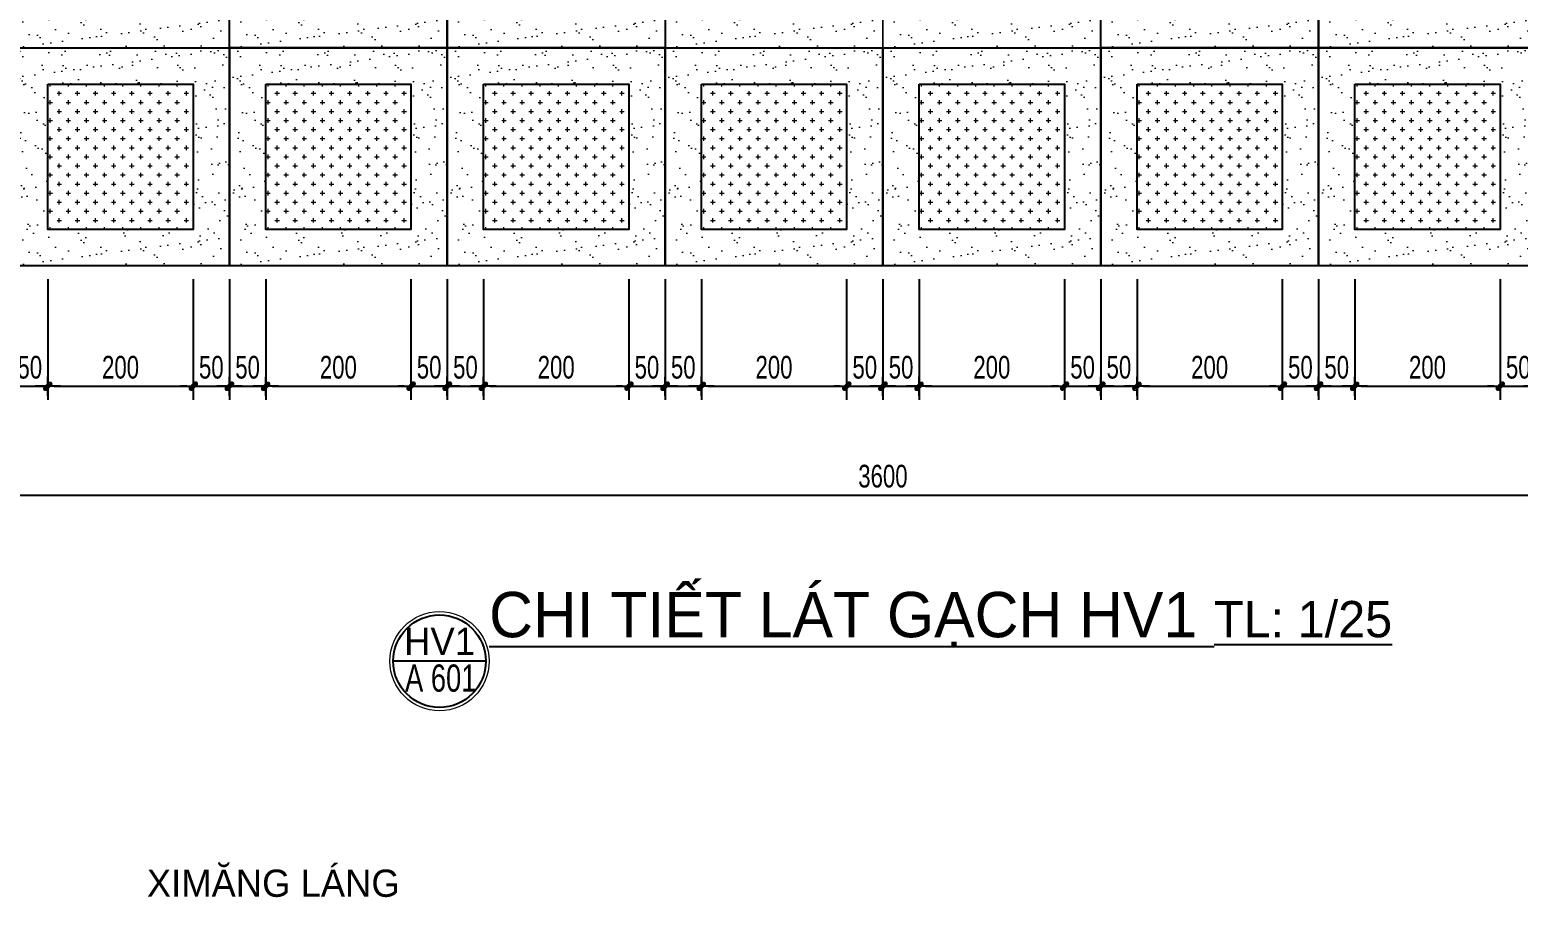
# Model space of a CAD drawing. Header units: inches. Extents: x 88947 to 296847, y 35049 to 161062.
# Drawn here: x 123001 to 127101, y 50691 to 53081 of the extents above; entities that cross this region are included whole.
import ezdxf
from ezdxf.enums import TextEntityAlignment as Align

# ---------------------------------------------------------------- set-up
doc = ezdxf.new("R2010")
doc.units = ezdxf.units.IN
doc.header["$MEASUREMENT"] = 0
doc.header["$PDMODE"] = 1
for name, color, linetype, lineweight in [('A-Dims', 145, 'Continuous', 25), ('A-Text', 30, 'Continuous', 9), ('DIM', 7, 'Continuous', 25), ('HATCH', 8, 'Continuous', 5), ('KY HIEU', 4, 'Continuous', 25), ('THAY', 3, 'Continuous', 18)]:
    doc.layers.add(name, color=color, linetype=linetype, lineweight=lineweight)
for name, color, linetype in [('NHO', 8, 'Continuous'), ('NOITHAT', 34, 'Continuous'), ('text', 2, 'Continuous')]:
    doc.layers.add(name, color=color, linetype=linetype)
doc.styles.add('FRANKO', font='VFRANKO.TTF')
doc.styles.add('TAS-MTEXT', font='VAVOB.TTF', dxfattribs={"width": 0.75})
doc.styles.add('VNCENTURYH', font='VHAVAN.TTF')
doc.styles.add('VNI-HELVE-CONDENSE', font='VNARIAL.TTF', dxfattribs={"width": 0.7})
doc.dimstyles.new('TAS-25', dxfattribs={"dimscale": 25, "dimtxt": 2.5, "dimasz": 0.7, "dimexe": 1.5, "dimexo": 1.5, "dimgap": 0.8, "dimtad": 1, "dimdec": 0, "dimlfac": 0.5, "dimzin": 3, "dimdsep": 46, "dimtxsty": 'VNI-HELVE-CONDENSE', "dimblk": 'TICK', "dimcen": 2.5, "dimclrt": 71, "dimazin": 2, "dimtfac": 0.75, "dimtdec": 0, "dimtix": 1, "dimtmove": 2, "dimatfit": 2, "dimldrblk": 'TICK123', "dimfxl": 1.5, "dimtolj": 1, "dimtzin": 0, "dimarcsym": 0})

# ---------------------------------------------------------------- blocks, each defined once
blk = doc.blocks.new('TICK')
at = {"layer": 'A-Dims', "color": 1}
for p, q in [((-2, 0), (2, 0)), ((0, 1.5), (0, -1.5))]:
    blk.add_line(p, q, dxfattribs=at)
at = {"layer": 'A-Dims', "color": 1, "const_width": 0.788}
blk.add_lwpolyline([(-0.33, -0.35), (0.38, 0.38)], dxfattribs=at)
at = {"layer": 'A-Dims', "color": 1, "const_width": 0.394}
for points in [[(0.24, 0.52, -0.414214), (0.52, 0.52, -1)], [(0.52, 0.52, -0.414214), (0.52, 0.24, -1)], [(-0.47, -0.21, 0.414214), (-0.47, -0.49, 1)], [(-0.47, -0.49, 0.414214), (-0.19, -0.49, 1)]]:
    blk.add_lwpolyline(points, format="xyb", dxfattribs=at)
blk = doc.blocks.new('*D3370')
at = {"layer": 'Defpoints', "color": 0}
for p in [(122951.5, 52431.1), (123051.5, 52431.1), (123051.5, 52099.1)]:
    blk.add_point(p, dxfattribs=at)
at = {"layer": 'DIM', "color": 0, "lineweight": -2}
for p, q in [((122951.5, 52393.6), (122951.5, 52061.6)), ((123051.5, 52393.6), (123051.5, 52061.6)), ((122934, 52099.1), (122916.5, 52099.1)), ((122951.5, 52099.1), (123051.5, 52099.1)), ((123069, 52099.1), (123086.5, 52099.1))]:
    blk.add_line(p, q, dxfattribs=at)
at = {"layer": 'DIM', "color": 0, "lineweight": -2, "xscale": 17.5, "yscale": 17.5, "zscale": 17.5}
blk.add_blockref('TICK', (122951.5, 52099.1), dxfattribs=at)
at = {"layer": 'DIM', "color": 0, "lineweight": -2, "xscale": 17.5, "yscale": 17.5, "zscale": 17.5, "rotation": 180}
blk.add_blockref('TICK', (123051.5, 52099.1), dxfattribs=at)
at = {"layer": 'DIM', "color": 71, "insert": (123001.5, 52151), "char_height": 62.5, "attachment_point": 5, "style": 'VNI-HELVE-CONDENSE'}
blk.add_mtext('\\A1;50', dxfattribs=at)
blk = doc.blocks.new('TICK123')
at = {"layer": 'A-Dims', "color": 1}
blk.add_lwpolyline([(0.05, 0, 0, 0.84, 0), (-2.11, 0, 8.4, 8.4, 0)], format="xyseb", dxfattribs=at)
blk = doc.blocks.new('*D3371')
at = {"layer": 'Defpoints', "color": 0}
for p in [(123051.5, 52431.1), (123451.5, 52431.1), (123451.5, 52099.1)]:
    blk.add_point(p, dxfattribs=at)
at = {"layer": 'DIM', "color": 0, "lineweight": -2}
for p, q in [((123051.5, 52393.6), (123051.5, 52061.6)), ((123451.5, 52393.6), (123451.5, 52061.6)), ((123069, 52099.1), (123434, 52099.1))]:
    blk.add_line(p, q, dxfattribs=at)
at = {"layer": 'DIM', "color": 0, "lineweight": -2, "xscale": 17.5, "yscale": 17.5, "zscale": 17.5, "rotation": 180}
blk.add_blockref('TICK', (123051.5, 52099.1), dxfattribs=at)
at = {"layer": 'DIM', "color": 0, "lineweight": -2, "xscale": 17.5, "yscale": 17.5, "zscale": 17.5}
blk.add_blockref('TICK', (123451.5, 52099.1), dxfattribs=at)
at = {"layer": 'DIM', "color": 71, "insert": (123251.5, 52151), "char_height": 62.5, "attachment_point": 5, "style": 'VNI-HELVE-CONDENSE'}
blk.add_mtext('\\A1;200', dxfattribs=at)
blk = doc.blocks.new('*D3372')
at = {"layer": 'Defpoints', "color": 0}
for p in [(123451.5, 52431.1), (123551.5, 52431.1), (123551.5, 52099.1)]:
    blk.add_point(p, dxfattribs=at)
at = {"layer": 'DIM', "color": 0, "lineweight": -2}
for p, q in [((123451.5, 52393.6), (123451.5, 52061.6)), ((123551.5, 52393.6), (123551.5, 52061.6)), ((123434, 52099.1), (123416.5, 52099.1)), ((123451.5, 52099.1), (123551.5, 52099.1)), ((123569, 52099.1), (123586.5, 52099.1))]:
    blk.add_line(p, q, dxfattribs=at)
at = {"layer": 'DIM', "color": 0, "lineweight": -2, "xscale": 17.5, "yscale": 17.5, "zscale": 17.5}
blk.add_blockref('TICK', (123451.5, 52099.1), dxfattribs=at)
at = {"layer": 'DIM', "color": 0, "lineweight": -2, "xscale": 17.5, "yscale": 17.5, "zscale": 17.5, "rotation": 180}
blk.add_blockref('TICK', (123551.5, 52099.1), dxfattribs=at)
at = {"layer": 'DIM', "color": 71, "insert": (123501.5, 52151), "char_height": 62.5, "attachment_point": 5, "style": 'VNI-HELVE-CONDENSE'}
blk.add_mtext('\\A1;50', dxfattribs=at)
blk = doc.blocks.new('*D3373')
at = {"layer": 'Defpoints', "color": 0}
for p in [(123551.5, 52431.1), (123651.5, 52431.1), (123651.5, 52099.1)]:
    blk.add_point(p, dxfattribs=at)
at = {"layer": 'DIM', "color": 0, "lineweight": -2}
for p, q in [((123551.5, 52393.6), (123551.5, 52061.6)), ((123651.5, 52393.6), (123651.5, 52061.6)), ((123534, 52099.1), (123516.5, 52099.1)), ((123551.5, 52099.1), (123651.5, 52099.1)), ((123669, 52099.1), (123686.5, 52099.1))]:
    blk.add_line(p, q, dxfattribs=at)
at = {"layer": 'DIM', "color": 0, "lineweight": -2, "xscale": 17.5, "yscale": 17.5, "zscale": 17.5}
blk.add_blockref('TICK', (123551.5, 52099.1), dxfattribs=at)
at = {"layer": 'DIM', "color": 0, "lineweight": -2, "xscale": 17.5, "yscale": 17.5, "zscale": 17.5, "rotation": 180}
blk.add_blockref('TICK', (123651.5, 52099.1), dxfattribs=at)
at = {"layer": 'DIM', "color": 71, "insert": (123601.5, 52151), "char_height": 62.5, "attachment_point": 5, "style": 'VNI-HELVE-CONDENSE'}
blk.add_mtext('\\A1;50', dxfattribs=at)
blk = doc.blocks.new('*D3374')
at = {"layer": 'Defpoints', "color": 0}
for p in [(123651.5, 52431.1), (124051.5, 52431.1), (124051.5, 52099.1)]:
    blk.add_point(p, dxfattribs=at)
at = {"layer": 'DIM', "color": 0, "lineweight": -2}
for p, q in [((123651.5, 52393.6), (123651.5, 52061.6)), ((124051.5, 52393.6), (124051.5, 52061.6)), ((123669, 52099.1), (124034, 52099.1))]:
    blk.add_line(p, q, dxfattribs=at)
at = {"layer": 'DIM', "color": 0, "lineweight": -2, "xscale": 17.5, "yscale": 17.5, "zscale": 17.5, "rotation": 180}
blk.add_blockref('TICK', (123651.5, 52099.1), dxfattribs=at)
at = {"layer": 'DIM', "color": 0, "lineweight": -2, "xscale": 17.5, "yscale": 17.5, "zscale": 17.5}
blk.add_blockref('TICK', (124051.5, 52099.1), dxfattribs=at)
at = {"layer": 'DIM', "color": 71, "insert": (123851.5, 52151), "char_height": 62.5, "attachment_point": 5, "style": 'VNI-HELVE-CONDENSE'}
blk.add_mtext('\\A1;200', dxfattribs=at)
blk = doc.blocks.new('*D3375')
at = {"layer": 'Defpoints', "color": 0}
for p in [(124051.5, 52431.1), (124151.5, 52431.1), (124151.5, 52099.1)]:
    blk.add_point(p, dxfattribs=at)
at = {"layer": 'DIM', "color": 0, "lineweight": -2}
for p, q in [((124051.5, 52393.6), (124051.5, 52061.6)), ((124151.5, 52393.6), (124151.5, 52061.6)), ((124034, 52099.1), (124016.5, 52099.1)), ((124051.5, 52099.1), (124151.5, 52099.1)), ((124169, 52099.1), (124186.5, 52099.1))]:
    blk.add_line(p, q, dxfattribs=at)
at = {"layer": 'DIM', "color": 0, "lineweight": -2, "xscale": 17.5, "yscale": 17.5, "zscale": 17.5}
blk.add_blockref('TICK', (124051.5, 52099.1), dxfattribs=at)
at = {"layer": 'DIM', "color": 0, "lineweight": -2, "xscale": 17.5, "yscale": 17.5, "zscale": 17.5, "rotation": 180}
blk.add_blockref('TICK', (124151.5, 52099.1), dxfattribs=at)
at = {"layer": 'DIM', "color": 71, "insert": (124101.5, 52151), "char_height": 62.5, "attachment_point": 5, "style": 'VNI-HELVE-CONDENSE'}
blk.add_mtext('\\A1;50', dxfattribs=at)
blk = doc.blocks.new('*D3376')
at = {"layer": 'Defpoints', "color": 0}
for p in [(124151.5, 52431.1), (124251.5, 52431.1), (124251.5, 52099.1)]:
    blk.add_point(p, dxfattribs=at)
at = {"layer": 'DIM', "color": 0, "lineweight": -2}
for p, q in [((124151.5, 52393.6), (124151.5, 52061.6)), ((124251.5, 52393.6), (124251.5, 52061.6)), ((124134, 52099.1), (124116.5, 52099.1)), ((124151.5, 52099.1), (124251.5, 52099.1)), ((124269, 52099.1), (124286.5, 52099.1))]:
    blk.add_line(p, q, dxfattribs=at)
at = {"layer": 'DIM', "color": 0, "lineweight": -2, "xscale": 17.5, "yscale": 17.5, "zscale": 17.5}
blk.add_blockref('TICK', (124151.5, 52099.1), dxfattribs=at)
at = {"layer": 'DIM', "color": 0, "lineweight": -2, "xscale": 17.5, "yscale": 17.5, "zscale": 17.5, "rotation": 180}
blk.add_blockref('TICK', (124251.5, 52099.1), dxfattribs=at)
at = {"layer": 'DIM', "color": 71, "insert": (124201.5, 52151), "char_height": 62.5, "attachment_point": 5, "style": 'VNI-HELVE-CONDENSE'}
blk.add_mtext('\\A1;50', dxfattribs=at)
blk = doc.blocks.new('*D3377')
at = {"layer": 'Defpoints', "color": 0}
for p in [(124251.5, 52431.1), (124651.5, 52431.1), (124651.5, 52099.1)]:
    blk.add_point(p, dxfattribs=at)
at = {"layer": 'DIM', "color": 0, "lineweight": -2}
for p, q in [((124251.5, 52393.6), (124251.5, 52061.6)), ((124651.5, 52393.6), (124651.5, 52061.6)), ((124269, 52099.1), (124634, 52099.1))]:
    blk.add_line(p, q, dxfattribs=at)
at = {"layer": 'DIM', "color": 0, "lineweight": -2, "xscale": 17.5, "yscale": 17.5, "zscale": 17.5, "rotation": 180}
blk.add_blockref('TICK', (124251.5, 52099.1), dxfattribs=at)
at = {"layer": 'DIM', "color": 0, "lineweight": -2, "xscale": 17.5, "yscale": 17.5, "zscale": 17.5}
blk.add_blockref('TICK', (124651.5, 52099.1), dxfattribs=at)
at = {"layer": 'DIM', "color": 71, "insert": (124451.5, 52151), "char_height": 62.5, "attachment_point": 5, "style": 'VNI-HELVE-CONDENSE'}
blk.add_mtext('\\A1;200', dxfattribs=at)
blk = doc.blocks.new('*D3378')
at = {"layer": 'Defpoints', "color": 0}
for p in [(124651.5, 52431.1), (124751.5, 52431.1), (124751.5, 52099.1)]:
    blk.add_point(p, dxfattribs=at)
at = {"layer": 'DIM', "color": 0, "lineweight": -2}
for p, q in [((124651.5, 52393.6), (124651.5, 52061.6)), ((124751.5, 52393.6), (124751.5, 52061.6)), ((124634, 52099.1), (124616.5, 52099.1)), ((124651.5, 52099.1), (124751.5, 52099.1)), ((124769, 52099.1), (124786.5, 52099.1))]:
    blk.add_line(p, q, dxfattribs=at)
at = {"layer": 'DIM', "color": 0, "lineweight": -2, "xscale": 17.5, "yscale": 17.5, "zscale": 17.5}
blk.add_blockref('TICK', (124651.5, 52099.1), dxfattribs=at)
at = {"layer": 'DIM', "color": 0, "lineweight": -2, "xscale": 17.5, "yscale": 17.5, "zscale": 17.5, "rotation": 180}
blk.add_blockref('TICK', (124751.5, 52099.1), dxfattribs=at)
at = {"layer": 'DIM', "color": 71, "insert": (124701.5, 52151), "char_height": 62.5, "attachment_point": 5, "style": 'VNI-HELVE-CONDENSE'}
blk.add_mtext('\\A1;50', dxfattribs=at)
blk = doc.blocks.new('*D3379')
at = {"layer": 'Defpoints', "color": 0}
for p in [(124751.5, 52431.1), (124851.5, 52431.1), (124851.5, 52099.1)]:
    blk.add_point(p, dxfattribs=at)
at = {"layer": 'DIM', "color": 0, "lineweight": -2}
for p, q in [((124751.5, 52393.6), (124751.5, 52061.6)), ((124851.5, 52393.6), (124851.5, 52061.6)), ((124734, 52099.1), (124716.5, 52099.1)), ((124751.5, 52099.1), (124851.5, 52099.1)), ((124869, 52099.1), (124886.5, 52099.1))]:
    blk.add_line(p, q, dxfattribs=at)
at = {"layer": 'DIM', "color": 0, "lineweight": -2, "xscale": 17.5, "yscale": 17.5, "zscale": 17.5}
blk.add_blockref('TICK', (124751.5, 52099.1), dxfattribs=at)
at = {"layer": 'DIM', "color": 0, "lineweight": -2, "xscale": 17.5, "yscale": 17.5, "zscale": 17.5, "rotation": 180}
blk.add_blockref('TICK', (124851.5, 52099.1), dxfattribs=at)
at = {"layer": 'DIM', "color": 71, "insert": (124801.5, 52151), "char_height": 62.5, "attachment_point": 5, "style": 'VNI-HELVE-CONDENSE'}
blk.add_mtext('\\A1;50', dxfattribs=at)
blk = doc.blocks.new('*D3380')
at = {"layer": 'Defpoints', "color": 0}
for p in [(124851.5, 52431.1), (125251.5, 52431.1), (125251.5, 52099.1)]:
    blk.add_point(p, dxfattribs=at)
at = {"layer": 'DIM', "color": 0, "lineweight": -2}
for p, q in [((124851.5, 52393.6), (124851.5, 52061.6)), ((125251.5, 52393.6), (125251.5, 52061.6)), ((124869, 52099.1), (125234, 52099.1))]:
    blk.add_line(p, q, dxfattribs=at)
at = {"layer": 'DIM', "color": 0, "lineweight": -2, "xscale": 17.5, "yscale": 17.5, "zscale": 17.5, "rotation": 180}
blk.add_blockref('TICK', (124851.5, 52099.1), dxfattribs=at)
at = {"layer": 'DIM', "color": 0, "lineweight": -2, "xscale": 17.5, "yscale": 17.5, "zscale": 17.5}
blk.add_blockref('TICK', (125251.5, 52099.1), dxfattribs=at)
at = {"layer": 'DIM', "color": 71, "insert": (125051.5, 52151), "char_height": 62.5, "attachment_point": 5, "style": 'VNI-HELVE-CONDENSE'}
blk.add_mtext('\\A1;200', dxfattribs=at)
blk = doc.blocks.new('*D3381')
at = {"layer": 'Defpoints', "color": 0}
for p in [(125251.5, 52431.1), (125351.5, 52431.1), (125351.5, 52099.1)]:
    blk.add_point(p, dxfattribs=at)
at = {"layer": 'DIM', "color": 0, "lineweight": -2}
for p, q in [((125251.5, 52393.6), (125251.5, 52061.6)), ((125351.5, 52393.6), (125351.5, 52061.6)), ((125234, 52099.1), (125216.5, 52099.1)), ((125251.5, 52099.1), (125351.5, 52099.1)), ((125369, 52099.1), (125386.5, 52099.1))]:
    blk.add_line(p, q, dxfattribs=at)
at = {"layer": 'DIM', "color": 0, "lineweight": -2, "xscale": 17.5, "yscale": 17.5, "zscale": 17.5}
blk.add_blockref('TICK', (125251.5, 52099.1), dxfattribs=at)
at = {"layer": 'DIM', "color": 0, "lineweight": -2, "xscale": 17.5, "yscale": 17.5, "zscale": 17.5, "rotation": 180}
blk.add_blockref('TICK', (125351.5, 52099.1), dxfattribs=at)
at = {"layer": 'DIM', "color": 71, "insert": (125301.5, 52151), "char_height": 62.5, "attachment_point": 5, "style": 'VNI-HELVE-CONDENSE'}
blk.add_mtext('\\A1;50', dxfattribs=at)
blk = doc.blocks.new('*D3382')
at = {"layer": 'Defpoints', "color": 0}
for p in [(125351.5, 52431.1), (125451.5, 52431.1), (125451.5, 52099.1)]:
    blk.add_point(p, dxfattribs=at)
at = {"layer": 'DIM', "color": 0, "lineweight": -2}
for p, q in [((125351.5, 52393.6), (125351.5, 52061.6)), ((125451.5, 52393.6), (125451.5, 52061.6)), ((125334, 52099.1), (125316.5, 52099.1)), ((125351.5, 52099.1), (125451.5, 52099.1)), ((125469, 52099.1), (125486.5, 52099.1))]:
    blk.add_line(p, q, dxfattribs=at)
at = {"layer": 'DIM', "color": 0, "lineweight": -2, "xscale": 17.5, "yscale": 17.5, "zscale": 17.5}
blk.add_blockref('TICK', (125351.5, 52099.1), dxfattribs=at)
at = {"layer": 'DIM', "color": 0, "lineweight": -2, "xscale": 17.5, "yscale": 17.5, "zscale": 17.5, "rotation": 180}
blk.add_blockref('TICK', (125451.5, 52099.1), dxfattribs=at)
at = {"layer": 'DIM', "color": 71, "insert": (125401.5, 52151), "char_height": 62.5, "attachment_point": 5, "style": 'VNI-HELVE-CONDENSE'}
blk.add_mtext('\\A1;50', dxfattribs=at)
blk = doc.blocks.new('*D3383')
at = {"layer": 'Defpoints', "color": 0}
for p in [(125451.5, 52431.1), (125851.5, 52431.1), (125851.5, 52099.1)]:
    blk.add_point(p, dxfattribs=at)
at = {"layer": 'DIM', "color": 0, "lineweight": -2}
for p, q in [((125451.5, 52393.6), (125451.5, 52061.6)), ((125851.5, 52393.6), (125851.5, 52061.6)), ((125469, 52099.1), (125834, 52099.1))]:
    blk.add_line(p, q, dxfattribs=at)
at = {"layer": 'DIM', "color": 0, "lineweight": -2, "xscale": 17.5, "yscale": 17.5, "zscale": 17.5, "rotation": 180}
blk.add_blockref('TICK', (125451.5, 52099.1), dxfattribs=at)
at = {"layer": 'DIM', "color": 0, "lineweight": -2, "xscale": 17.5, "yscale": 17.5, "zscale": 17.5}
blk.add_blockref('TICK', (125851.5, 52099.1), dxfattribs=at)
at = {"layer": 'DIM', "color": 71, "insert": (125651.5, 52151), "char_height": 62.5, "attachment_point": 5, "style": 'VNI-HELVE-CONDENSE'}
blk.add_mtext('\\A1;200', dxfattribs=at)
blk = doc.blocks.new('*D3384')
at = {"layer": 'Defpoints', "color": 0}
for p in [(125851.5, 52431.1), (125951.5, 52431.1), (125951.5, 52099.1)]:
    blk.add_point(p, dxfattribs=at)
at = {"layer": 'DIM', "color": 0, "lineweight": -2}
for p, q in [((125851.5, 52393.6), (125851.5, 52061.6)), ((125951.5, 52393.6), (125951.5, 52061.6)), ((125834, 52099.1), (125816.5, 52099.1)), ((125851.5, 52099.1), (125951.5, 52099.1)), ((125969, 52099.1), (125986.5, 52099.1))]:
    blk.add_line(p, q, dxfattribs=at)
at = {"layer": 'DIM', "color": 0, "lineweight": -2, "xscale": 17.5, "yscale": 17.5, "zscale": 17.5}
blk.add_blockref('TICK', (125851.5, 52099.1), dxfattribs=at)
at = {"layer": 'DIM', "color": 0, "lineweight": -2, "xscale": 17.5, "yscale": 17.5, "zscale": 17.5, "rotation": 180}
blk.add_blockref('TICK', (125951.5, 52099.1), dxfattribs=at)
at = {"layer": 'DIM', "color": 71, "insert": (125901.5, 52151), "char_height": 62.5, "attachment_point": 5, "style": 'VNI-HELVE-CONDENSE'}
blk.add_mtext('\\A1;50', dxfattribs=at)
blk = doc.blocks.new('*D3385')
at = {"layer": 'Defpoints', "color": 0}
for p in [(125951.5, 52431.1), (126051.5, 52431.1), (126051.5, 52099.1)]:
    blk.add_point(p, dxfattribs=at)
at = {"layer": 'DIM', "color": 0, "lineweight": -2}
for p, q in [((125951.5, 52393.6), (125951.5, 52061.6)), ((126051.5, 52393.6), (126051.5, 52061.6)), ((125934, 52099.1), (125916.5, 52099.1)), ((125951.5, 52099.1), (126051.5, 52099.1)), ((126069, 52099.1), (126086.5, 52099.1))]:
    blk.add_line(p, q, dxfattribs=at)
at = {"layer": 'DIM', "color": 0, "lineweight": -2, "xscale": 17.5, "yscale": 17.5, "zscale": 17.5}
blk.add_blockref('TICK', (125951.5, 52099.1), dxfattribs=at)
at = {"layer": 'DIM', "color": 0, "lineweight": -2, "xscale": 17.5, "yscale": 17.5, "zscale": 17.5, "rotation": 180}
blk.add_blockref('TICK', (126051.5, 52099.1), dxfattribs=at)
at = {"layer": 'DIM', "color": 71, "insert": (126001.5, 52151), "char_height": 62.5, "attachment_point": 5, "style": 'VNI-HELVE-CONDENSE'}
blk.add_mtext('\\A1;50', dxfattribs=at)
blk = doc.blocks.new('*D3386')
at = {"layer": 'Defpoints', "color": 0}
for p in [(126051.5, 52431.1), (126451.5, 52431.1), (126451.5, 52099.1)]:
    blk.add_point(p, dxfattribs=at)
at = {"layer": 'DIM', "color": 0, "lineweight": -2}
for p, q in [((126051.5, 52393.6), (126051.5, 52061.6)), ((126451.5, 52393.6), (126451.5, 52061.6)), ((126069, 52099.1), (126434, 52099.1))]:
    blk.add_line(p, q, dxfattribs=at)
at = {"layer": 'DIM', "color": 0, "lineweight": -2, "xscale": 17.5, "yscale": 17.5, "zscale": 17.5, "rotation": 180}
blk.add_blockref('TICK', (126051.5, 52099.1), dxfattribs=at)
at = {"layer": 'DIM', "color": 0, "lineweight": -2, "xscale": 17.5, "yscale": 17.5, "zscale": 17.5}
blk.add_blockref('TICK', (126451.5, 52099.1), dxfattribs=at)
at = {"layer": 'DIM', "color": 71, "insert": (126251.5, 52151), "char_height": 62.5, "attachment_point": 5, "style": 'VNI-HELVE-CONDENSE'}
blk.add_mtext('\\A1;200', dxfattribs=at)
blk = doc.blocks.new('*D3387')
at = {"layer": 'Defpoints', "color": 0}
for p in [(126451.5, 52431.1), (126551.5, 52431.1), (126551.5, 52099.1)]:
    blk.add_point(p, dxfattribs=at)
at = {"layer": 'DIM', "color": 0, "lineweight": -2}
for p, q in [((126451.5, 52393.6), (126451.5, 52061.6)), ((126551.5, 52393.6), (126551.5, 52061.6)), ((126434, 52099.1), (126416.5, 52099.1)), ((126451.5, 52099.1), (126551.5, 52099.1)), ((126569, 52099.1), (126586.5, 52099.1))]:
    blk.add_line(p, q, dxfattribs=at)
at = {"layer": 'DIM', "color": 0, "lineweight": -2, "xscale": 17.5, "yscale": 17.5, "zscale": 17.5}
blk.add_blockref('TICK', (126451.5, 52099.1), dxfattribs=at)
at = {"layer": 'DIM', "color": 0, "lineweight": -2, "xscale": 17.5, "yscale": 17.5, "zscale": 17.5, "rotation": 180}
blk.add_blockref('TICK', (126551.5, 52099.1), dxfattribs=at)
at = {"layer": 'DIM', "color": 71, "insert": (126501.5, 52151), "char_height": 62.5, "attachment_point": 5, "style": 'VNI-HELVE-CONDENSE'}
blk.add_mtext('\\A1;50', dxfattribs=at)
blk = doc.blocks.new('*D3388')
at = {"layer": 'Defpoints', "color": 0}
for p in [(126551.5, 52431.1), (126651.5, 52431.1), (126651.5, 52099.1)]:
    blk.add_point(p, dxfattribs=at)
at = {"layer": 'DIM', "color": 0, "lineweight": -2}
for p, q in [((126551.5, 52393.6), (126551.5, 52061.6)), ((126651.5, 52393.6), (126651.5, 52061.6)), ((126534, 52099.1), (126516.5, 52099.1)), ((126551.5, 52099.1), (126651.5, 52099.1)), ((126669, 52099.1), (126686.5, 52099.1))]:
    blk.add_line(p, q, dxfattribs=at)
at = {"layer": 'DIM', "color": 0, "lineweight": -2, "xscale": 17.5, "yscale": 17.5, "zscale": 17.5}
blk.add_blockref('TICK', (126551.5, 52099.1), dxfattribs=at)
at = {"layer": 'DIM', "color": 0, "lineweight": -2, "xscale": 17.5, "yscale": 17.5, "zscale": 17.5, "rotation": 180}
blk.add_blockref('TICK', (126651.5, 52099.1), dxfattribs=at)
at = {"layer": 'DIM', "color": 71, "insert": (126601.5, 52151), "char_height": 62.5, "attachment_point": 5, "style": 'VNI-HELVE-CONDENSE'}
blk.add_mtext('\\A1;50', dxfattribs=at)
blk = doc.blocks.new('*D3389')
at = {"layer": 'Defpoints', "color": 0}
for p in [(126651.5, 52431.1), (127051.5, 52431.1), (127051.5, 52099.1)]:
    blk.add_point(p, dxfattribs=at)
at = {"layer": 'DIM', "color": 0, "lineweight": -2}
for p, q in [((126651.5, 52393.6), (126651.5, 52061.6)), ((127051.5, 52393.6), (127051.5, 52061.6)), ((126669, 52099.1), (127034, 52099.1))]:
    blk.add_line(p, q, dxfattribs=at)
at = {"layer": 'DIM', "color": 0, "lineweight": -2, "xscale": 17.5, "yscale": 17.5, "zscale": 17.5, "rotation": 180}
blk.add_blockref('TICK', (126651.5, 52099.1), dxfattribs=at)
at = {"layer": 'DIM', "color": 0, "lineweight": -2, "xscale": 17.5, "yscale": 17.5, "zscale": 17.5}
blk.add_blockref('TICK', (127051.5, 52099.1), dxfattribs=at)
at = {"layer": 'DIM', "color": 71, "insert": (126851.5, 52151), "char_height": 62.5, "attachment_point": 5, "style": 'VNI-HELVE-CONDENSE'}
blk.add_mtext('\\A1;200', dxfattribs=at)
blk = doc.blocks.new('*D3390')
at = {"layer": 'Defpoints', "color": 0}
for p in [(127051.5, 52431.1), (127151.5, 52431.1), (127151.5, 52099.1)]:
    blk.add_point(p, dxfattribs=at)
at = {"layer": 'DIM', "color": 0, "lineweight": -2}
for p, q in [((127051.5, 52393.6), (127051.5, 52061.6)), ((127151.5, 52393.6), (127151.5, 52061.6)), ((127034, 52099.1), (127016.5, 52099.1)), ((127051.5, 52099.1), (127151.5, 52099.1)), ((127169, 52099.1), (127186.5, 52099.1))]:
    blk.add_line(p, q, dxfattribs=at)
at = {"layer": 'DIM', "color": 0, "lineweight": -2, "xscale": 17.5, "yscale": 17.5, "zscale": 17.5}
blk.add_blockref('TICK', (127051.5, 52099.1), dxfattribs=at)
at = {"layer": 'DIM', "color": 0, "lineweight": -2, "xscale": 17.5, "yscale": 17.5, "zscale": 17.5, "rotation": 180}
blk.add_blockref('TICK', (127151.5, 52099.1), dxfattribs=at)
at = {"layer": 'DIM', "color": 71, "insert": (127101.5, 52151), "char_height": 62.5, "attachment_point": 5, "style": 'VNI-HELVE-CONDENSE'}
blk.add_mtext('\\A1;50', dxfattribs=at)
blk = doc.blocks.new('*D3400')
at = {"layer": 'Defpoints', "color": 0}
for p in [(121751.5, 52431.1), (128951.5, 52431.1), (128951.5, 51799.1)]:
    blk.add_point(p, dxfattribs=at)
at = {"layer": 'DIM', "color": 0, "lineweight": -2}
for p, q in [((121751.5, 52393.6), (121751.5, 51761.6)), ((128951.5, 52393.6), (128951.5, 51761.6)), ((121769, 51799.1), (128934, 51799.1))]:
    blk.add_line(p, q, dxfattribs=at)
at = {"layer": 'DIM', "color": 0, "lineweight": -2, "xscale": 17.5, "yscale": 17.5, "zscale": 17.5, "rotation": 180}
blk.add_blockref('TICK', (121751.5, 51799.1), dxfattribs=at)
at = {"layer": 'DIM', "color": 0, "lineweight": -2, "xscale": 17.5, "yscale": 17.5, "zscale": 17.5}
blk.add_blockref('TICK', (128951.5, 51799.1), dxfattribs=at)
at = {"layer": 'DIM', "color": 71, "insert": (125351.5, 51851), "char_height": 62.5, "attachment_point": 5, "style": 'VNI-HELVE-CONDENSE'}
blk.add_mtext('\\A1;3600', dxfattribs=at)

msp = doc.modelspace()

# ---------------------------------------------------------------- hatches: boundary and pattern name
at = {"layer": 'HATCH'}
h = msp.add_hatch(dxfattribs=at)
h.set_pattern_fill('AR-SAND', color=256, scale=40, style=0)
h.set_pattern_definition([(37.5, (122951.474, 53031.09), (-2.5197, 77.073), [0, -60.8, 0, -68, 0, -65]), (7.5, (122951.47, 53031.09), (70.791, 112.886), [0, -32.8, 0, -54.8, 0, -21]), (327.5, (122902.274, 53031.09), (124.5657, 0.2264), [0, -20, 0, -72, 0, -94]), (317.5, (122902.27, 53031.09), (120.245, 35.107), [0, -10, 0, -47.2, 0, -54])])
h.paths.add_polyline_path([(123551.5, 53631.1), (122951.5, 53631.1), (122951.5, 53031.1), (123551.5, 53031.1)])
h.paths.add_polyline_path([(123451.5, 53531.1), (123451.5, 53131.1), (123051.5, 53131.1), (123051.5, 53531.1)], flags=16)
h = msp.add_hatch(dxfattribs=at)
h.set_pattern_fill('AR-SAND', color=256, scale=40, style=0)
h.set_pattern_definition([(37.5, (123551.474, 53031.09), (-2.5197, 77.073), [0, -60.8, 0, -68, 0, -65]), (7.5, (123551.47, 53031.09), (70.791, 112.886), [0, -32.8, 0, -54.8, 0, -21]), (327.5, (123502.274, 53031.09), (124.5657, 0.2264), [0, -20, 0, -72, 0, -94]), (317.5, (123502.27, 53031.09), (120.245, 35.107), [0, -10, 0, -47.2, 0, -54])])
h.paths.add_polyline_path([(124151.5, 53631.1), (123551.5, 53631.1), (123551.5, 53031.1), (124151.5, 53031.1)])
h.paths.add_polyline_path([(124051.5, 53531.1), (124051.5, 53131.1), (123651.5, 53131.1), (123651.5, 53531.1)], flags=16)
h = msp.add_hatch(dxfattribs=at)
h.set_pattern_fill('AR-SAND', color=256, scale=40, style=0)
h.set_pattern_definition([(37.5, (124151.474, 53031.09), (-2.5197, 77.073), [0, -60.8, 0, -68, 0, -65]), (7.5, (124151.47, 53031.09), (70.791, 112.886), [0, -32.8, 0, -54.8, 0, -21]), (327.5, (124102.274, 53031.09), (124.5657, 0.2264), [0, -20, 0, -72, 0, -94]), (317.5, (124102.27, 53031.09), (120.245, 35.107), [0, -10, 0, -47.2, 0, -54])])
h.paths.add_polyline_path([(124751.5, 53631.1), (124151.5, 53631.1), (124151.5, 53031.1), (124751.5, 53031.1)])
h.paths.add_polyline_path([(124651.5, 53531.1), (124651.5, 53131.1), (124251.5, 53131.1), (124251.5, 53531.1)], flags=16)
h = msp.add_hatch(dxfattribs=at)
h.set_pattern_fill('AR-SAND', color=256, scale=40, style=0)
h.set_pattern_definition([(37.5, (124751.474, 53031.09), (-2.5197, 77.073), [0, -60.8, 0, -68, 0, -65]), (7.5, (124751.47, 53031.09), (70.791, 112.886), [0, -32.8, 0, -54.8, 0, -21]), (327.5, (124702.274, 53031.09), (124.5657, 0.2264), [0, -20, 0, -72, 0, -94]), (317.5, (124702.27, 53031.09), (120.245, 35.107), [0, -10, 0, -47.2, 0, -54])])
h.paths.add_polyline_path([(125351.5, 53631.1), (124751.5, 53631.1), (124751.5, 53031.1), (125351.5, 53031.1)])
h.paths.add_polyline_path([(125251.5, 53531.1), (125251.5, 53131.1), (124851.5, 53131.1), (124851.5, 53531.1)], flags=16)
h = msp.add_hatch(dxfattribs=at)
h.set_pattern_fill('AR-SAND', color=256, scale=40, style=0)
h.set_pattern_definition([(37.5, (125351.474, 53031.09), (-2.5197, 77.073), [0, -60.8, 0, -68, 0, -65]), (7.5, (125351.47, 53031.09), (70.791, 112.886), [0, -32.8, 0, -54.8, 0, -21]), (327.5, (125302.274, 53031.09), (124.5657, 0.2264), [0, -20, 0, -72, 0, -94]), (317.5, (125302.27, 53031.09), (120.245, 35.107), [0, -10, 0, -47.2, 0, -54])])
h.paths.add_polyline_path([(125951.5, 53631.1), (125351.5, 53631.1), (125351.5, 53031.1), (125951.5, 53031.1)])
h.paths.add_polyline_path([(125851.5, 53531.1), (125851.5, 53131.1), (125451.5, 53131.1), (125451.5, 53531.1)], flags=16)
h = msp.add_hatch(dxfattribs=at)
h.set_pattern_fill('AR-SAND', color=256, scale=40, style=0)
h.set_pattern_definition([(37.5, (125951.474, 53031.09), (-2.5197, 77.073), [0, -60.8, 0, -68, 0, -65]), (7.5, (125951.47, 53031.09), (70.791, 112.886), [0, -32.8, 0, -54.8, 0, -21]), (327.5, (125902.274, 53031.09), (124.5657, 0.2264), [0, -20, 0, -72, 0, -94]), (317.5, (125902.27, 53031.09), (120.245, 35.107), [0, -10, 0, -47.2, 0, -54])])
h.paths.add_polyline_path([(126551.5, 53631.1), (125951.5, 53631.1), (125951.5, 53031.1), (126551.5, 53031.1)])
h.paths.add_polyline_path([(126451.5, 53531.1), (126451.5, 53131.1), (126051.5, 53131.1), (126051.5, 53531.1)], flags=16)
h = msp.add_hatch(dxfattribs=at)
h.set_pattern_fill('AR-SAND', color=256, scale=40, style=0)
h.set_pattern_definition([(37.5, (126551.474, 53031.09), (-2.5197, 77.073), [0, -60.8, 0, -68, 0, -65]), (7.5, (126551.47, 53031.09), (70.791, 112.886), [0, -32.8, 0, -54.8, 0, -21]), (327.5, (126502.274, 53031.09), (124.5657, 0.2264), [0, -20, 0, -72, 0, -94]), (317.5, (126502.27, 53031.09), (120.245, 35.107), [0, -10, 0, -47.2, 0, -54])])
h.paths.add_polyline_path([(127151.5, 53631.1), (126551.5, 53631.1), (126551.5, 53031.1), (127151.5, 53031.1)])
h.paths.add_polyline_path([(127051.5, 53531.1), (127051.5, 53131.1), (126651.5, 53131.1), (126651.5, 53531.1)], flags=16)
h = msp.add_hatch(dxfattribs=at)
h.set_pattern_fill('AR-SAND', color=256, scale=40, style=0)
h.set_pattern_definition([(37.5, (122951.474, 52431.09), (-2.5197, 77.073), [0, -60.8, 0, -68, 0, -65]), (7.5, (122951.47, 52431.09), (70.791, 112.886), [0, -32.8, 0, -54.8, 0, -21]), (327.5, (122902.274, 52431.09), (124.5657, 0.2264), [0, -20, 0, -72, 0, -94]), (317.5, (122902.27, 52431.09), (120.245, 35.107), [0, -10, 0, -47.2, 0, -54])])
h.paths.add_polyline_path([(123551.5, 53031.1), (122951.5, 53031.1), (122951.5, 52431.1), (123551.5, 52431.1)])
h.paths.add_polyline_path([(123451.5, 52931.1), (123451.5, 52531.1), (123051.5, 52531.1), (123051.5, 52931.1)], flags=16)
h = msp.add_hatch(dxfattribs=at)
h.set_pattern_fill('AR-SAND', color=256, scale=40, style=0)
h.set_pattern_definition([(37.5, (123551.474, 52431.09), (-2.5197, 77.073), [0, -60.8, 0, -68, 0, -65]), (7.5, (123551.47, 52431.09), (70.791, 112.886), [0, -32.8, 0, -54.8, 0, -21]), (327.5, (123502.274, 52431.09), (124.5657, 0.2264), [0, -20, 0, -72, 0, -94]), (317.5, (123502.27, 52431.09), (120.245, 35.107), [0, -10, 0, -47.2, 0, -54])])
h.paths.add_polyline_path([(124151.5, 53031.1), (123551.5, 53031.1), (123551.5, 52431.1), (124151.5, 52431.1)])
h.paths.add_polyline_path([(124051.5, 52931.1), (124051.5, 52531.1), (123651.5, 52531.1), (123651.5, 52931.1)], flags=16)
h = msp.add_hatch(dxfattribs=at)
h.set_pattern_fill('AR-SAND', color=256, scale=40, style=0)
h.set_pattern_definition([(37.5, (124151.474, 52431.09), (-2.5197, 77.073), [0, -60.8, 0, -68, 0, -65]), (7.5, (124151.47, 52431.09), (70.791, 112.886), [0, -32.8, 0, -54.8, 0, -21]), (327.5, (124102.274, 52431.09), (124.5657, 0.2264), [0, -20, 0, -72, 0, -94]), (317.5, (124102.27, 52431.09), (120.245, 35.107), [0, -10, 0, -47.2, 0, -54])])
h.paths.add_polyline_path([(124751.5, 53031.1), (124151.5, 53031.1), (124151.5, 52431.1), (124751.5, 52431.1)])
h.paths.add_polyline_path([(124651.5, 52931.1), (124651.5, 52531.1), (124251.5, 52531.1), (124251.5, 52931.1)], flags=16)
h = msp.add_hatch(dxfattribs=at)
h.set_pattern_fill('AR-SAND', color=256, scale=40, style=0)
h.set_pattern_definition([(37.5, (124751.474, 52431.09), (-2.5197, 77.073), [0, -60.8, 0, -68, 0, -65]), (7.5, (124751.47, 52431.09), (70.791, 112.886), [0, -32.8, 0, -54.8, 0, -21]), (327.5, (124702.274, 52431.09), (124.5657, 0.2264), [0, -20, 0, -72, 0, -94]), (317.5, (124702.27, 52431.09), (120.245, 35.107), [0, -10, 0, -47.2, 0, -54])])
h.paths.add_polyline_path([(125351.5, 53031.1), (124751.5, 53031.1), (124751.5, 52431.1), (125351.5, 52431.1)])
h.paths.add_polyline_path([(125251.5, 52931.1), (125251.5, 52531.1), (124851.5, 52531.1), (124851.5, 52931.1)], flags=16)
h = msp.add_hatch(dxfattribs=at)
h.set_pattern_fill('AR-SAND', color=256, scale=40, style=0)
h.set_pattern_definition([(37.5, (125351.474, 52431.09), (-2.5197, 77.073), [0, -60.8, 0, -68, 0, -65]), (7.5, (125351.47, 52431.09), (70.791, 112.886), [0, -32.8, 0, -54.8, 0, -21]), (327.5, (125302.274, 52431.09), (124.5657, 0.2264), [0, -20, 0, -72, 0, -94]), (317.5, (125302.27, 52431.09), (120.245, 35.107), [0, -10, 0, -47.2, 0, -54])])
h.paths.add_polyline_path([(125951.5, 53031.1), (125351.5, 53031.1), (125351.5, 52431.1), (125951.5, 52431.1)])
h.paths.add_polyline_path([(125851.5, 52931.1), (125851.5, 52531.1), (125451.5, 52531.1), (125451.5, 52931.1)], flags=16)
h = msp.add_hatch(dxfattribs=at)
h.set_pattern_fill('AR-SAND', color=256, scale=40, style=0)
h.set_pattern_definition([(37.5, (125951.474, 52431.09), (-2.5197, 77.073), [0, -60.8, 0, -68, 0, -65]), (7.5, (125951.47, 52431.09), (70.791, 112.886), [0, -32.8, 0, -54.8, 0, -21]), (327.5, (125902.274, 52431.09), (124.5657, 0.2264), [0, -20, 0, -72, 0, -94]), (317.5, (125902.27, 52431.09), (120.245, 35.107), [0, -10, 0, -47.2, 0, -54])])
h.paths.add_polyline_path([(126551.5, 53031.1), (125951.5, 53031.1), (125951.5, 52431.1), (126551.5, 52431.1)])
h.paths.add_polyline_path([(126451.5, 52931.1), (126451.5, 52531.1), (126051.5, 52531.1), (126051.5, 52931.1)], flags=16)
h = msp.add_hatch(dxfattribs=at)
h.set_pattern_fill('AR-SAND', color=256, scale=40, style=0)
h.set_pattern_definition([(37.5, (126551.474, 52431.09), (-2.5197, 77.073), [0, -60.8, 0, -68, 0, -65]), (7.5, (126551.47, 52431.09), (70.791, 112.886), [0, -32.8, 0, -54.8, 0, -21]), (327.5, (126502.274, 52431.09), (124.5657, 0.2264), [0, -20, 0, -72, 0, -94]), (317.5, (126502.27, 52431.09), (120.245, 35.107), [0, -10, 0, -47.2, 0, -54])])
h.paths.add_polyline_path([(127151.5, 53031.1), (126551.5, 53031.1), (126551.5, 52431.1), (127151.5, 52431.1)])
h.paths.add_polyline_path([(127051.5, 52931.1), (127051.5, 52531.1), (126651.5, 52531.1), (126651.5, 52931.1)], flags=16)
h = msp.add_hatch(dxfattribs=at)
h.set_pattern_fill('CROSS', color=256, scale=100, style=0)
h.set_pattern_definition([(0, (123051.474, 52531.09), (25, 25), [12.5, -37.5]), (90, (123057.724, 52524.84), (-25, 25), [12.5, -37.5])])
h.paths.add_polyline_path([(123051.5, 52931.1), (123451.5, 52931.1), (123451.5, 52531.1), (123051.5, 52531.1)])
h = msp.add_hatch(dxfattribs=at)
h.set_pattern_fill('CROSS', color=256, scale=100, style=0)
h.set_pattern_definition([(0, (123651.474, 52531.09), (25, 25), [12.5, -37.5]), (90, (123657.724, 52524.84), (-25, 25), [12.5, -37.5])])
h.paths.add_polyline_path([(123651.5, 52931.1), (124051.5, 52931.1), (124051.5, 52531.1), (123651.5, 52531.1)])
h = msp.add_hatch(dxfattribs=at)
h.set_pattern_fill('CROSS', color=256, scale=100, style=0)
h.set_pattern_definition([(0, (124251.474, 52531.09), (25, 25), [12.5, -37.5]), (90, (124257.724, 52524.84), (-25, 25), [12.5, -37.5])])
h.paths.add_polyline_path([(124251.5, 52931.1), (124651.5, 52931.1), (124651.5, 52531.1), (124251.5, 52531.1)])
h = msp.add_hatch(dxfattribs=at)
h.set_pattern_fill('CROSS', color=256, scale=100, style=0)
h.set_pattern_definition([(0, (124851.474, 52531.09), (25, 25), [12.5, -37.5]), (90, (124857.724, 52524.84), (-25, 25), [12.5, -37.5])])
h.paths.add_polyline_path([(124851.5, 52931.1), (125251.5, 52931.1), (125251.5, 52531.1), (124851.5, 52531.1)])
h = msp.add_hatch(dxfattribs=at)
h.set_pattern_fill('CROSS', color=256, scale=100, style=0)
h.set_pattern_definition([(0, (125451.474, 52531.09), (25, 25), [12.5, -37.5]), (90, (125457.724, 52524.84), (-25, 25), [12.5, -37.5])])
h.paths.add_polyline_path([(125451.5, 52931.1), (125851.5, 52931.1), (125851.5, 52531.1), (125451.5, 52531.1)])
h = msp.add_hatch(dxfattribs=at)
h.set_pattern_fill('CROSS', color=256, scale=100, style=0)
h.set_pattern_definition([(0, (126051.474, 52531.09), (25, 25), [12.5, -37.5]), (90, (126057.724, 52524.84), (-25, 25), [12.5, -37.5])])
h.paths.add_polyline_path([(126051.5, 52931.1), (126451.5, 52931.1), (126451.5, 52531.1), (126051.5, 52531.1)])
h = msp.add_hatch(dxfattribs=at)
h.set_pattern_fill('CROSS', color=256, scale=100, style=0)
h.set_pattern_definition([(0, (126651.474, 52531.09), (25, 25), [12.5, -37.5]), (90, (126657.724, 52524.84), (-25, 25), [12.5, -37.5])])
h.paths.add_polyline_path([(126651.5, 52931.1), (127051.5, 52931.1), (127051.5, 52531.1), (126651.5, 52531.1)])

# ---------------------------------------------------------------- linework, layer by layer
for points in [[(124151.5, 52431.1), (121751.5, 52431.1), (121751.5, 54831.1), (124151.5, 54831.1)], [(126551.5, 52431.1), (124151.5, 52431.1), (124151.5, 54831.1), (126551.5, 54831.1)], [(128951.5, 52431.1), (126551.5, 52431.1), (126551.5, 54831.1), (128951.5, 54831.1)], [(122951.5, 53631.1), (123551.5, 53631.1), (123551.5, 53031.1), (122951.5, 53031.1)], [(124751.5, 53631.1), (125351.5, 53631.1), (125351.5, 53031.1), (124751.5, 53031.1)], [(125351.5, 53631.1), (125951.5, 53631.1), (125951.5, 53031.1), (125351.5, 53031.1)]]:
    msp.add_lwpolyline(points, close=True, dxfattribs=at)
at = {"layer": 'KY HIEU'}
msp.add_line((124257.6, 51341.5), (124002.6, 51341.5), dxfattribs=at)
at = {"layer": 'KY HIEU', "const_width": 2.75}
msp.add_lwpolyline([(124002.7, 51341.5, 1), (124257.5, 51341.5, 1)], format="xyb", close=True, dxfattribs=at)
at = {"layer": 'NHO'}
msp.add_circle((124130.1, 51341.5), 127.5, dxfattribs=at)
at = {"layer": 'NOITHAT'}
for points in [[(123551.5, 53631.1), (124151.5, 53631.1), (124151.5, 53031.1), (123551.5, 53031.1)], [(124151.5, 53631.1), (124751.5, 53631.1), (124751.5, 53031.1), (124151.5, 53031.1)], [(125951.5, 53631.1), (126551.5, 53631.1), (126551.5, 53031.1), (125951.5, 53031.1)], [(126551.5, 53631.1), (127151.5, 53631.1), (127151.5, 53031.1), (126551.5, 53031.1)], [(122951.5, 53031.1), (123551.5, 53031.1), (123551.5, 52431.1), (122951.5, 52431.1)], [(123551.5, 53031.1), (124151.5, 53031.1), (124151.5, 52431.1), (123551.5, 52431.1)], [(124151.5, 53031.1), (124751.5, 53031.1), (124751.5, 52431.1), (124151.5, 52431.1)], [(124751.5, 53031.1), (125351.5, 53031.1), (125351.5, 52431.1), (124751.5, 52431.1)], [(125351.5, 53031.1), (125951.5, 53031.1), (125951.5, 52431.1), (125351.5, 52431.1)], [(125951.5, 53031.1), (126551.5, 53031.1), (126551.5, 52431.1), (125951.5, 52431.1)], [(126551.5, 53031.1), (127151.5, 53031.1), (127151.5, 52431.1), (126551.5, 52431.1)], [(123051.5, 52931.1), (123451.5, 52931.1), (123451.5, 52531.1), (123051.5, 52531.1)], [(123651.5, 52931.1), (124051.5, 52931.1), (124051.5, 52531.1), (123651.5, 52531.1)], [(124251.5, 52931.1), (124651.5, 52931.1), (124651.5, 52531.1), (124251.5, 52531.1)], [(124851.5, 52931.1), (125251.5, 52931.1), (125251.5, 52531.1), (124851.5, 52531.1)], [(125451.5, 52931.1), (125851.5, 52931.1), (125851.5, 52531.1), (125451.5, 52531.1)], [(126051.5, 52931.1), (126451.5, 52931.1), (126451.5, 52531.1), (126051.5, 52531.1)], [(126651.5, 52931.1), (127051.5, 52931.1), (127051.5, 52531.1), (126651.5, 52531.1)]]:
    msp.add_lwpolyline(points, close=True, dxfattribs=at)
at = {"layer": 'THAY', "color": 8}
msp.add_circle((124130.1, 51341.5), 136.6, dxfattribs=at)

# ---------------------------------------------------------------- texts
at = {"layer": 'A-Text', "style": 'FRANKO'}
msp.add_text('XIMAÊNG LAÙNG', height=75, dxfattribs=at).set_placement((123323.9, 50692.5))
at = {"layer": 'text', "style": 'FRANKO'}
msp.add_text('HV1', height=75, dxfattribs=at).set_placement((124130.3, 51358.9), align=Align.CENTER)
at = {"layer": 'text', "style": 'TAS-MTEXT', "width": 0.75}
msp.add_text('A 601', height=75, dxfattribs=at).set_placement((124133.5, 51257.6), align=Align.CENTER)
at = {"layer": 'text', "insert": (124266.7, 51532.5), "char_height": 125, "width": 6721.758, "attachment_point": 1, "style": 'VNCENTURYH'}
msp.add_mtext('{\\fVNI-Franko|b0|i0|c0|p2;\\LCHI TIEÁT LAÙT GAÏCH HV1 \\H0.8x;TL: 1/25}', dxfattribs=at)

# ---------------------------------------------------------------- dimensions: what is measured, and where the dimension line sits
at = {"layer": 'DIM'}
for base, p1, p2, picture, middle in [((128951.5, 51799.1), (121751.5, 52431.1), (128951.5, 52431.1), '*D3400', (125351.5, 51851)), ((123051.5, 52099.1), (122951.5, 52431.1), (123051.5, 52431.1), '*D3370', (123001.5, 52151)), ((123451.5, 52099.1), (123051.5, 52431.1), (123451.5, 52431.1), '*D3371', (123251.5, 52151)), ((123551.5, 52099.1), (123451.5, 52431.1), (123551.5, 52431.1), '*D3372', (123501.5, 52151)), ((123651.5, 52099.1), (123551.5, 52431.1), (123651.5, 52431.1), '*D3373', (123601.5, 52151)), ((124051.5, 52099.1), (123651.5, 52431.1), (124051.5, 52431.1), '*D3374', (123851.5, 52151)), ((124151.5, 52099.1), (124051.5, 52431.1), (124151.5, 52431.1), '*D3375', (124101.5, 52151)), ((124251.5, 52099.1), (124151.5, 52431.1), (124251.5, 52431.1), '*D3376', (124201.5, 52151)), ((124651.5, 52099.1), (124251.5, 52431.1), (124651.5, 52431.1), '*D3377', (124451.5, 52151)), ((124751.5, 52099.1), (124651.5, 52431.1), (124751.5, 52431.1), '*D3378', (124701.5, 52151)), ((124851.5, 52099.1), (124751.5, 52431.1), (124851.5, 52431.1), '*D3379', (124801.5, 52151)), ((125251.5, 52099.1), (124851.5, 52431.1), (125251.5, 52431.1), '*D3380', (125051.5, 52151)), ((125351.5, 52099.1), (125251.5, 52431.1), (125351.5, 52431.1), '*D3381', (125301.5, 52151)), ((125451.5, 52099.1), (125351.5, 52431.1), (125451.5, 52431.1), '*D3382', (125401.5, 52151)), ((125851.5, 52099.1), (125451.5, 52431.1), (125851.5, 52431.1), '*D3383', (125651.5, 52151)), ((125951.5, 52099.1), (125851.5, 52431.1), (125951.5, 52431.1), '*D3384', (125901.5, 52151)), ((126051.5, 52099.1), (125951.5, 52431.1), (126051.5, 52431.1), '*D3385', (126001.5, 52151)), ((126451.5, 52099.1), (126051.5, 52431.1), (126451.5, 52431.1), '*D3386', (126251.5, 52151)), ((126551.5, 52099.1), (126451.5, 52431.1), (126551.5, 52431.1), '*D3387', (126501.5, 52151)), ((126651.5, 52099.1), (126551.5, 52431.1), (126651.5, 52431.1), '*D3388', (126601.5, 52151)), ((127051.5, 52099.1), (126651.5, 52431.1), (127051.5, 52431.1), '*D3389', (126851.5, 52151)), ((127151.5, 52099.1), (127051.5, 52431.1), (127151.5, 52431.1), '*D3390', (127101.5, 52151))]:
    dim = msp.add_linear_dim(base=base, p1=p1, p2=p2, dimstyle='TAS-25', dxfattribs=at)
    dim.commit()
    dim.dimension.update_dxf_attribs({"geometry": picture, "text_midpoint": middle})

doc.saveas('drawing.dxf')
